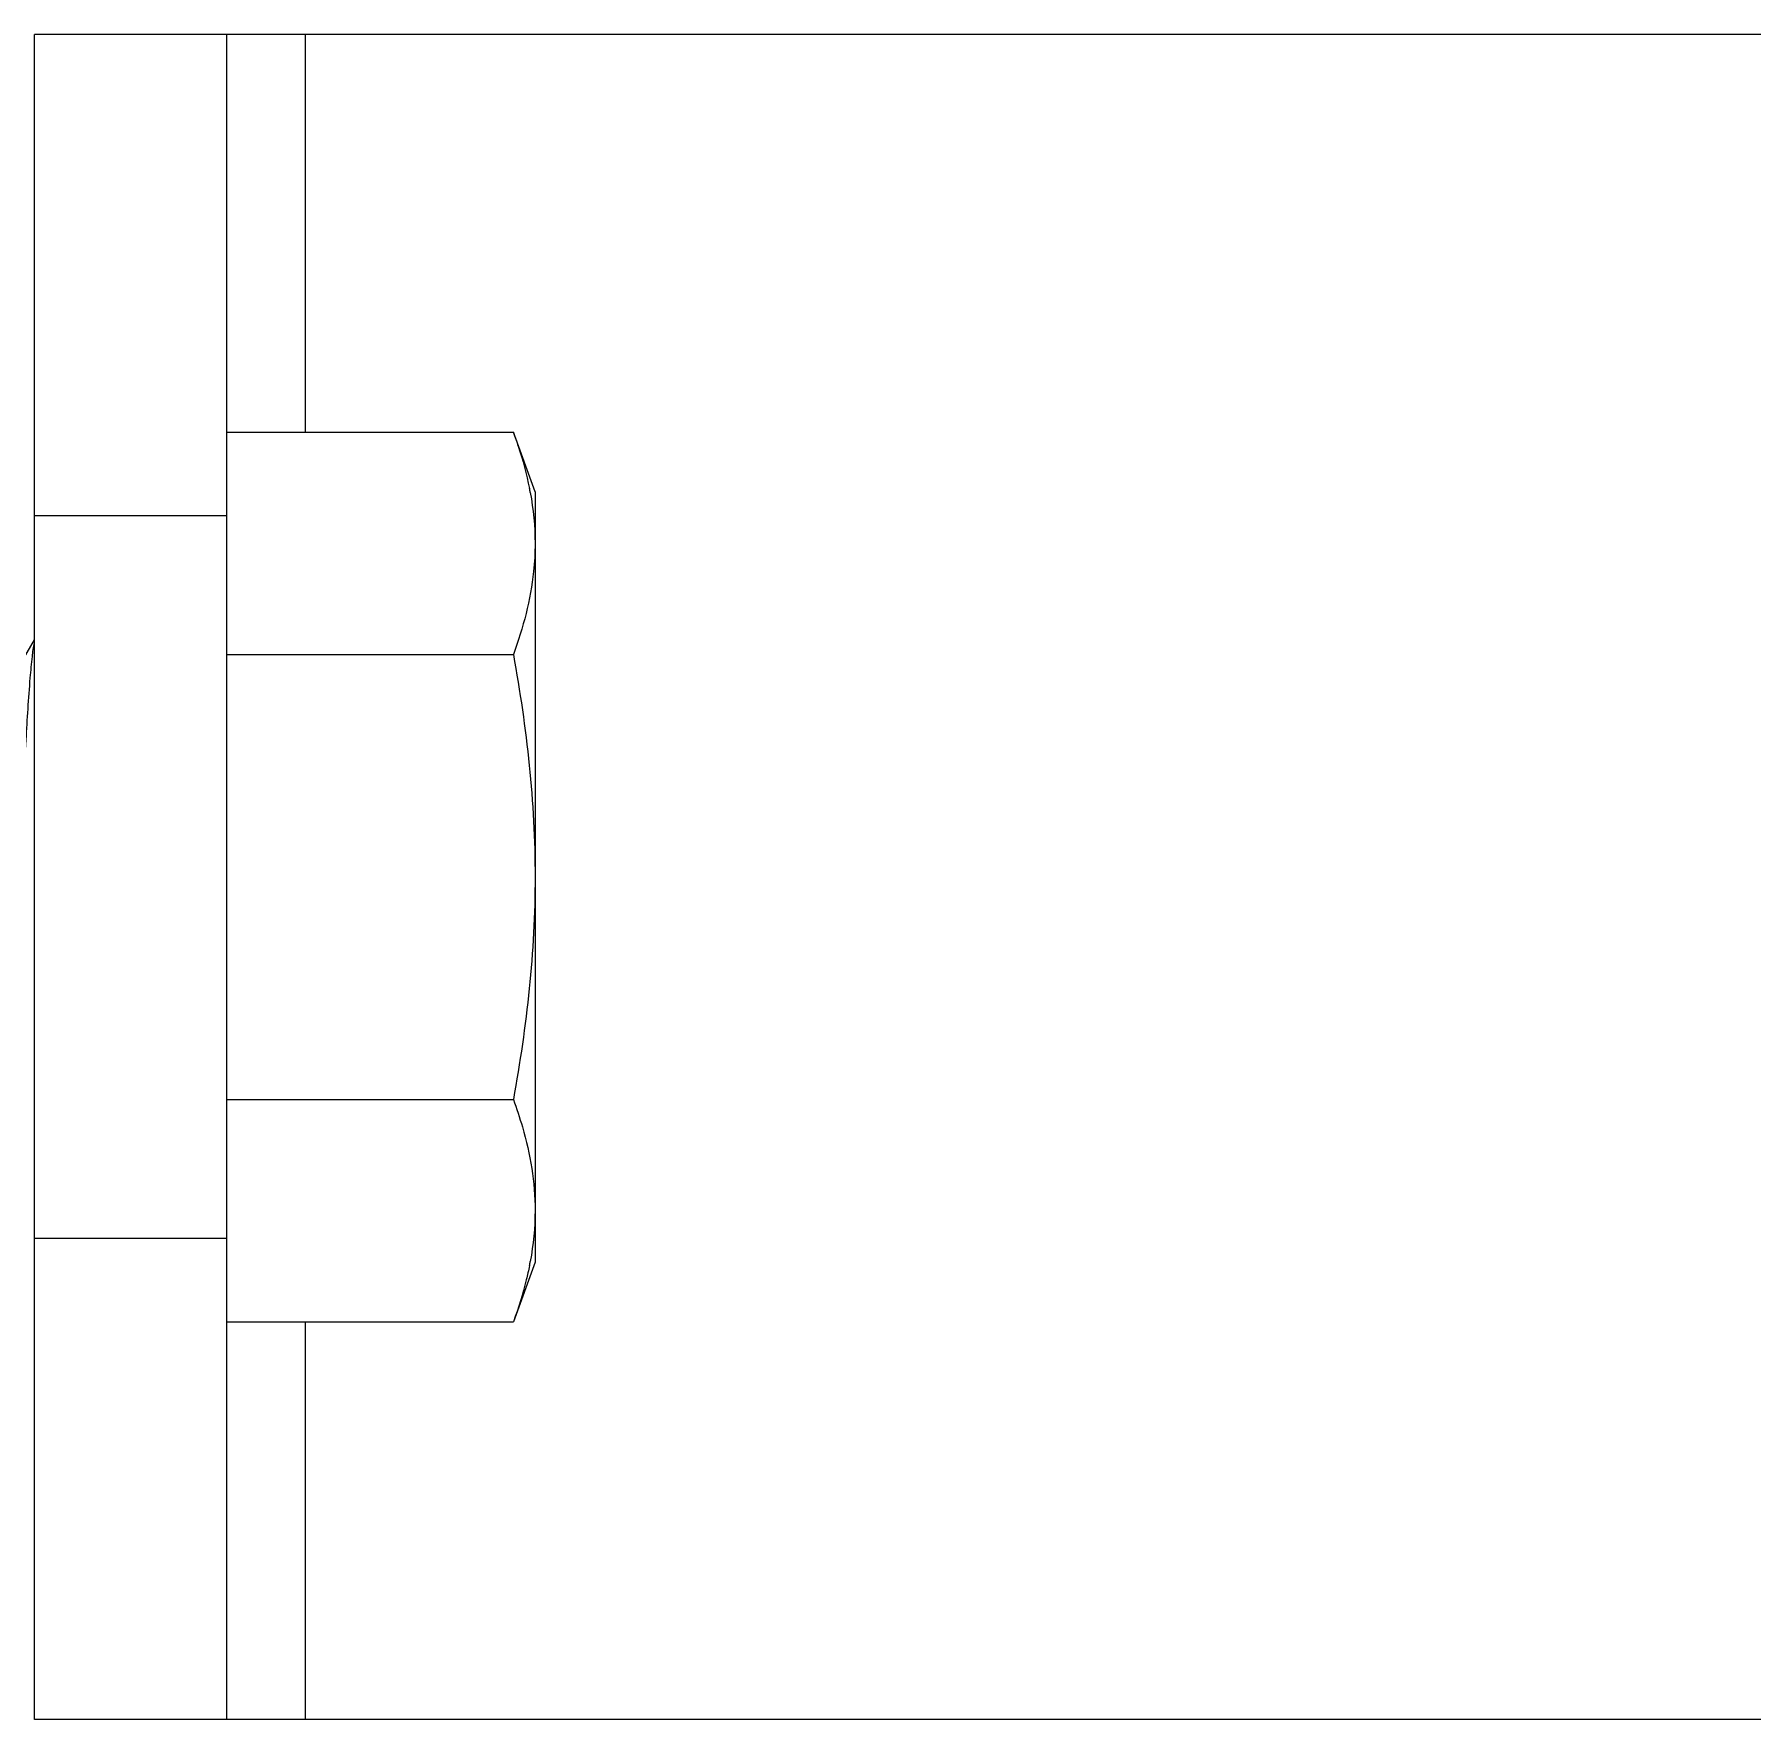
# Model space of a CAD drawing. Extents: x 4995099 to 5303443, y 4627657 to 4889583.
# Drawn here: x 5064206.2 to 5064565.5, y 4728638.4 to 4728990.8 of the extents above; entities that cross this region are included whole.
import ezdxf

# ---------------------------------------------------------------- set-up
doc = ezdxf.new("R2010")
doc.units = 0
doc.header["$LTSCALE"] = 1000
doc.header["$MEASUREMENT"] = 0
doc.layers.get('0').update_dxf_attribs({"color": 4, "linetype": 'CONTINUOUS'})

msp = doc.modelspace()

# ---------------------------------------------------------------- linework, layer by layer
at = {"linetype": 'Continuous'}
for p, q in [((5064206.2, 4728638.44), (5064206.2, 4728990.82)), ((5064615.88, 4728990.82), (5064206.2, 4728990.82)), ((5064246.47, 4728638.44), (5064246.47, 4728990.82)), ((5064262.92, 4728907.64), (5064262.92, 4728990.82)), ((5064246.47, 4728907.64), (5064306.37, 4728907.64)), ((5064310.91, 4728895.18), (5064306.37, 4728907.64)), ((5064310.91, 4728895.18), (5064310.91, 4728734.09)), ((5064246.47, 4728890.14), (5064206.2, 4728890.14)), ((5064201.87, 4728856.78), (5064206.2, 4728864.21)), ((5064246.47, 4728861.13), (5064306.37, 4728861.13)), ((5064246.47, 4728768.13), (5064306.37, 4728768.13)), ((5064206.2, 4728739.12), (5064246.47, 4728739.12)), ((5064310.91, 4728734.09), (5064306.37, 4728721.63)), ((5064246.47, 4728721.63), (5064306.37, 4728721.63)), ((5064262.92, 4728638.44), (5064262.92, 4728721.63)), ((5064615.88, 4728638.44), (5064206.2, 4728638.44))]:
    msp.add_line(p, q, dxfattribs=at)
for centre, radius, start, end in [((5064245.92, 4728883.13), 65.08, 10.5275, 11.305), ((5064245.91, 4728746.13), 65.09, 348.6919, 349.4725)]:
    msp.add_arc(centre, radius, start, end, dxfattribs=at)
for points, knots in [([(5064306.37, 4728907.64), (5064306.72, 4728906.67), (5064308.06, 4728902.82), (5064309.14, 4728898.87), (5064309.73, 4728895.89)], [0, 0, 0, 0, 0.253106, 1, 1, 1, 1]), ([(5064310.91, 4728884.39), (5064310.91, 4728882.43), (5064310.49, 4728874.51), (5064308.41, 4728866.74), (5064306.37, 4728861.13)], [0, 0, 0, 0, 0.246324, 1, 1, 1, 1]), ([(5064202.74, 4728808.27), (5064203.04, 4728814.38), (5064203.58, 4728826.07), (5064204.39, 4728842.07), (5064205.08, 4728853.44), (5064205.7, 4728860.21), (5064206, 4728862.67), (5064206.2, 4728863.64)], [0, 0, 0, 0, 0.33063, 0.632635, 0.865973, 0.946815, 1, 1, 1, 1]), ([(5064306.37, 4728768.13), (5064307.06, 4728766.23), (5064309.56, 4728758.72), (5064310.91, 4728750.77), (5064310.91, 4728744.88)], [0, 0, 0, 0, 0.255696, 1, 1, 1, 1]), ([(5064309.73, 4728733.37), (5064309.54, 4728732.38), (5064308.65, 4728728.41), (5064307.42, 4728724.51), (5064306.37, 4728721.63)], [0, 0, 0, 0, 0.247155, 1, 1, 1, 1])]:
    msp.add_open_spline(points, degree=3, knots=knots, dxfattribs=at)
for points in [[(5064309.9, 4728895.02), (5064310.55, 4728891.52), (5064310.91, 4728887.95), (5064310.91, 4728884.39)], [(5064306.37, 4728861.13), (5064309.16, 4728845.81), (5064310.91, 4728830.21), (5064310.91, 4728814.63)], [(5064310.91, 4728814.63), (5064310.91, 4728799.06), (5064309.16, 4728783.45), (5064306.37, 4728768.13)], [(5064310.91, 4728744.88), (5064310.91, 4728741.32), (5064310.55, 4728737.74), (5064309.9, 4728734.24)]]:
    msp.add_open_spline(points, degree=3, dxfattribs=at)

doc.saveas('drawing.dxf')
